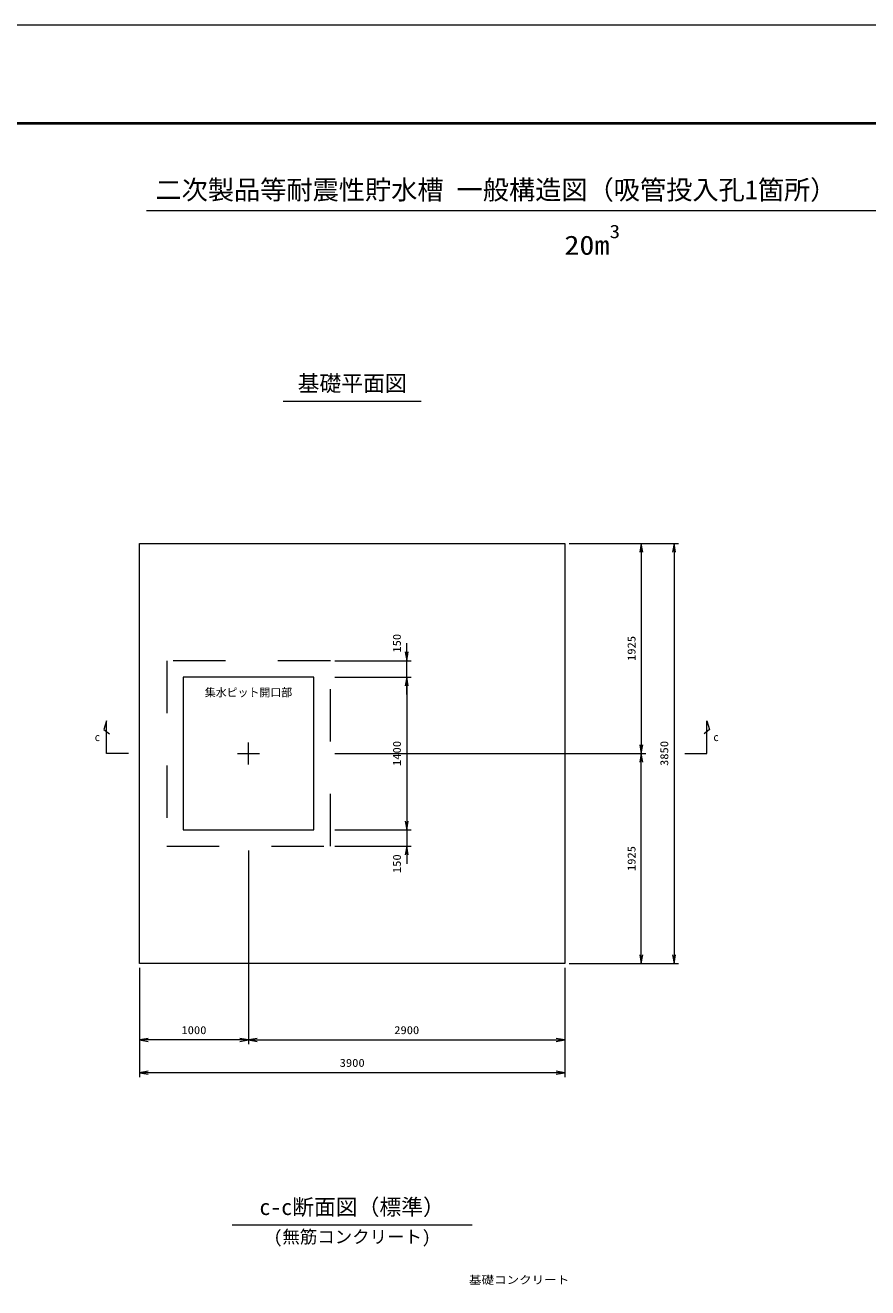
# Model space of a CAD drawing. Units: millimetres at full size. Extents: x 0 to 33600, y 55520 to 79280.
# Drawn here: x 11604 to 19325, y 67712 to 79280 of the extents above; entities that cross this region are included whole.
import ezdxf
from ezdxf.enums import TextEntityAlignment as Align

# ---------------------------------------------------------------- set-up
doc = ezdxf.new("R2010")
doc.units = ezdxf.units.MM
doc.header["$LTSCALE"] = 80.0044
doc.linetypes.add('CHAIN', pattern=[18.5, 12, -1.5, 3.5, -1.5])
doc.linetypes.add('DASHED_SPACED', pattern=[12, 6, -6])
for name, color, linetype, lineweight in [('0_2', 4, 'Continuous', 13), ('Defpoints_5', 5, 'Continuous', 13), ('図枠', 1, 'Continuous', 40), ('寸法', 6, 'Continuous', 13), ('文字', 2, 'Continuous', 13)]:
    doc.layers.add(name, color=color, linetype=linetype, lineweight=lineweight)
doc.styles.add('ＭＳ ゴシック', font='')
doc.styles.get('ＭＳ ゴシック').set_extended_font_data('MS Gothic')

# ---------------------------------------------------------------- blocks, each defined once
blk = doc.blocks.new('open_arrow')
at = {"color": 0, "linetype": 'Continuous', "lineweight": -2}
blk.add_lwpolyline([(7.5, 1.25), (0, 0), (7.5, -1.25)], dxfattribs=at)

msp = doc.modelspace()

# ---------------------------------------------------------------- linework, layer by layer
at = {"layer": '0_2', "color": 2, "linetype": 'CHAIN'}
for p, q in [((13650, 72507.5), (13650, 72707.5)), ((13550, 72607.5), (13750, 72607.5))]:
    msp.add_line(p, q, dxfattribs=at)
at = {"layer": '0_2', "color": 7}
for points in [[(12650, 74532.5), (16550, 74532.5), (16550, 70682.5), (12650, 70682.5)], [(13050, 71907.5), (14250, 71907.5), (14250, 73307.5), (13050, 73307.5)]]:
    msp.add_lwpolyline(points, close=True, dxfattribs=at)
at = {"layer": '0_2', "color": 7, "linetype": 'DASHED_SPACED'}
msp.add_lwpolyline([(12900, 71757.5), (14400, 71757.5), (14400, 73457.5), (12900, 73457.5)], close=True, dxfattribs=at)
at = {"layer": 'Defpoints_5'}
msp.add_lwpolyline([(0, 55520), (33600, 55520), (33600, 79280), (0, 79280)], close=True, dxfattribs=at)
at = {"layer": '図枠'}
msp.add_lwpolyline([(900, 56420), (32700, 56420), (32700, 78380), (900, 78380)], close=True, dxfattribs=at)
at = {"layer": '寸法'}
for p, q in [((16590, 74532.5), (17290, 74532.5)), ((16590, 74532.5), (17590, 74532.5)), ((17250, 74532.5), (17250, 72607.5)), ((17550, 74532.5), (17550, 70682.5)), ((15100, 73147.5), (15100, 73617.5)), ((14440, 73457.5), (15140, 73457.5)), ((14440, 73307.5), (15140, 73307.5)), ((14440, 73307.5), (15140, 73307.5)), ((15100, 73307.5), (15100, 71907.5)), ((14440, 72607.5), (17290, 72607.5)), ((14480, 72607.5), (17290, 72607.5)), ((17250, 70682.5), (17250, 72607.5)), ((15100, 72067.5), (15100, 71597.5)), ((14440, 71907.5), (15140, 71907.5)), ((14440, 71907.5), (15140, 71907.5)), ((14440, 71757.5), (15140, 71757.5)), ((13650, 71717.5), (13650, 69942.5)), ((13650, 71717.5), (13650, 69942.5)), ((16590, 70682.5), (17290, 70682.5)), ((16590, 70682.5), (17590, 70682.5)), ((12650, 70642.5), (12650, 69942.5)), ((12650, 70642.5), (12650, 69642.5)), ((16550, 70642.5), (16550, 69942.5)), ((16550, 70642.5), (16550, 69642.5)), ((13650, 69982.5), (12650, 69982.5)), ((13650, 69982.5), (16550, 69982.5)), ((16550, 69682.5), (12650, 69682.5))]:
    msp.add_line(p, q, dxfattribs=at)
for points in [[(12550, 72607.5), (12350, 72607.5), (12350, 72907.5), (12325, 72827.5), (12375, 72787.5)], [(17650, 72607.5), (17850, 72607.5), (17850, 72907.5), (17875, 72827.5), (17825, 72787.5)]]:
    msp.add_lwpolyline(points, dxfattribs=at)
at = {"layer": '文字'}
for p, q in [((21409.49, 77580), (12716.67, 77580)), ((15233.33, 75832), (13966.67, 75832)), ((15700, 68285), (13500, 68285))]:
    msp.add_line(p, q, dxfattribs=at)

# ---------------------------------------------------------------- block references
at = {"layer": '寸法', "xscale": 10.7, "yscale": 10.7}
for p, rotation in [((17250, 74532.5), 270), ((17550, 74532.5), 270), ((15100, 73457.5), 90), ((15100, 73307.5), 270), ((15100, 73307.5), 270), ((17250, 72607.5), 90), ((17250, 72607.5), 270), ((15100, 71907.5), 90), ((15100, 71907.5), 90), ((15100, 71757.5), 270), ((17250, 70682.5), 90), ((17550, 70682.5), 90), ((13650, 69982.5), 180), ((16550, 69982.5), 180), ((16550, 69682.5), 180)]:
    msp.add_blockref('open_arrow', p, dxfattribs=dict(at, rotation=rotation))
for p in [(12650, 69982.5), (13650, 69982.5), (12650, 69682.5)]:
    msp.add_blockref('open_arrow', p, dxfattribs=at)

# ---------------------------------------------------------------- texts
at = {"layer": '寸法', "style": 'ＭＳ ゴシック', "width": 1.15}
for s, p in [('150', (15010, 73617.5)), ('1925', (17160, 73570)), ('1400', (15010, 72607.5)), ('3850', (17460, 72607.5)), ('1925', (17160, 71645)), ('150', (15010, 71597.5))]:
    msp.add_text(s, height=73.31, rotation=90, dxfattribs=at).set_placement(p, align=Align.MIDDLE_CENTER)
at = {"layer": '寸法', "color": 3, "style": 'ＭＳ ゴシック'}
msp.add_text('c', height=73.31, dxfattribs=at).set_placement((12290, 72757.5), align=Align.MIDDLE_RIGHT)
msp.add_text('c', height=73.31, dxfattribs=at).set_placement((17910, 72757.5), align=Align.MIDDLE_LEFT)
at = {"layer": '寸法', "style": 'ＭＳ ゴシック', "width": 1.15}
for s, p in [('1000', (13150, 70072.5)), ('2900', (15100, 70072.5)), ('3900', (14600, 69772.5))]:
    msp.add_text(s, height=73.31, dxfattribs=at).set_placement(p, align=Align.MIDDLE_CENTER)
msp.add_text('基礎コンクリート', height=73.31, dxfattribs=at).set_placement((15670, 67725), align=Align.BOTTOM_LEFT)
at = {"layer": '文字', "style": 'ＭＳ ゴシック'}
msp.add_text('二次製品等耐震性貯水槽 一般構造図（吸管投入孔1箇所）', height=176, dxfattribs=at).set_placement((12796.67, 77860), align=Align.TOP_LEFT)
at = {"layer": '文字', "style": 'ＭＳ ゴシック', "width": 1.15}
for s, height, p in [('3', 123.2, (16958.7, 77292)), ('20m', 176, (16544.7, 77124))]:
    msp.add_text(s, height=height, dxfattribs=at).set_placement(p, align=Align.BOTTOM_LEFT)
at = {"layer": '文字', "style": 'ＭＳ ゴシック'}
for s, p in [('基礎平面図', (14600, 76072)), ('c-c断面図（標準）', (14600, 68525))]:
    msp.add_text(s, height=146.6, dxfattribs=at).set_placement(p, align=Align.TOP_CENTER)
for s, height, p in [('集水ピット開口部', 73.31, (13650, 73107.5)), ('(無筋コンクリート)', 117.3, (14600, 68085))]:
    msp.add_text(s, height=height, dxfattribs=at).set_placement(p, align=Align.BOTTOM_CENTER)

doc.saveas('drawing.dxf')
